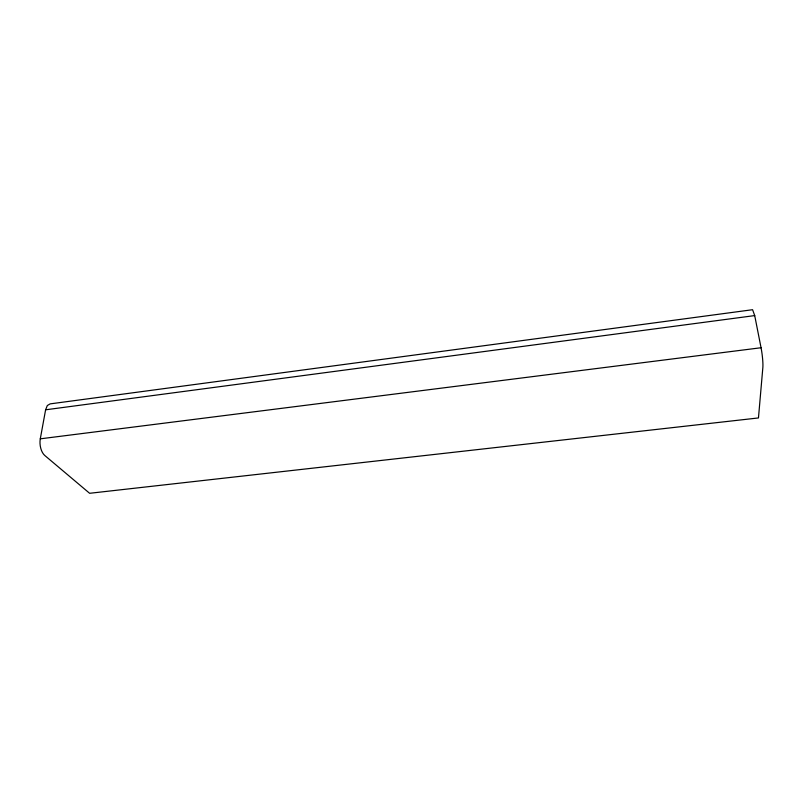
<?xml version="1.0" encoding="UTF-8"?>
<svg xmlns="http://www.w3.org/2000/svg" width="803" height="803" viewBox="0 0 803 803"><rect width="100%" height="100%" fill="white"/><g stroke="black" fill="none" stroke-linecap="round" stroke-linejoin="round"><path stroke-width="1.2" d="M40.291 438.829L45.61 409.801L47.327 405.525L50.157 403.879L752.582 309.707L754.71 315.589L761.053 347.739A14.404 1.757 83 0 1 762.85 367.563L758.464 417.941L89.615 493.293L44.787 455.492A12.386 6.585 82.7 0 1 40.291 438.829L761.053 347.739M45.61 409.801L754.71 315.589"/></g></svg>
